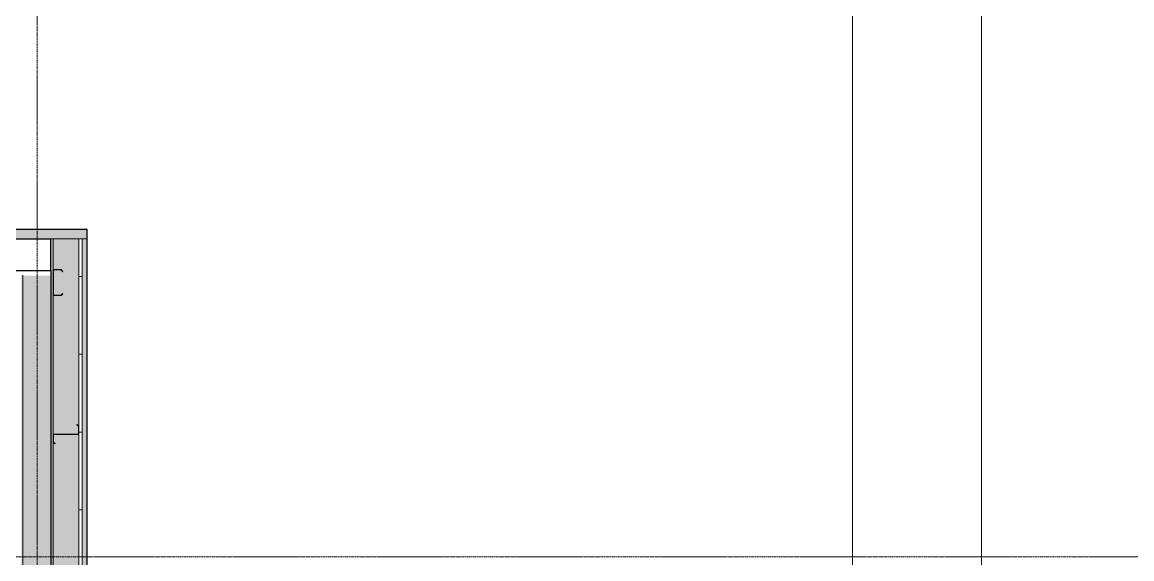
# Model space of a CAD drawing. Header units: inches. Extents: x -54880 to -186, y -265 to 853.
# Drawn here: x -10420.4 to -10078.1, y 251.4 to 416.8 of the extents above; entities that cross this region are included whole.
import ezdxf

# ---------------------------------------------------------------- set-up
doc = ezdxf.new("R2010")
doc.units = ezdxf.units.IN
doc.header["$MEASUREMENT"] = 0
doc.linetypes.add('Grid Line 1_2_', pattern=[0.875, 0.5, -0.125, 0.125, -0.125])
for name, color, linetype, lineweight in [('A-CLNG', 13, 'Continuous', 9), ('A-FLOR-LEVL', 51, 'Continuous', 9), ('A-ROOF', 132, 'Continuous', 9), ('A-WALL', 113, 'Continuous', 9), ('A-WALL-PATT', 111, 'Continuous', 9), ('G-ANNO-SYMB', 111, 'Continuous', 9), ('L-SITE-WALL', 31, 'Continuous', 9), ('S-BEAM', 12, 'Continuous', 9), ('S-COLS', 52, 'Continuous', 9), ('S-GRID', 1, 'Continuous', 9)]:
    doc.layers.add(name, color=color, linetype=linetype, lineweight=lineweight)

# ---------------------------------------------------------------- blocks, each defined once
blk = doc.blocks.new('Girt_Z - 8_D-V307-Section 6')
at = {"layer": 'S-BEAM', "lineweight": 15}
for p, q in [((-22784.1, 292.73), (-22784.17, 292.65)), ((-22784.17, 292.65), (-22783.63, 292.2)), ((-22783.52, 292.25), (-22784.1, 292.73)), ((-22783.63, 292.2), (-22783.63, 289.88)), ((-22783.52, 289.88), (-22783.52, 292.25)), ((-22791.52, 289.62), (-22791.52, 287.25)), ((-22791.42, 287.3), (-22791.42, 289.62)), ((-22783.71, 289.8), (-22791.34, 289.8)), ((-22791.34, 289.7), (-22783.71, 289.7)), ((-22791.52, 287.25), (-22790.95, 286.77)), ((-22790.88, 286.85), (-22791.42, 287.3)), ((-22790.95, 286.77), (-22790.88, 286.85))]:
    blk.add_line(p, q, dxfattribs=at)
for centre, radius, start, end in [((-22791.34, 289.62), 0.188, 90, 180), ((-22791.34, 289.62), 0.0782, 90, 177.8773), ((-22783.71, 289.88), 0.188, 270, 0), ((-22783.71, 289.88), 0.0782, 270, 356.9576)]:
    blk.add_arc(centre, radius, start, end, dxfattribs=at)
blk = doc.blocks.new('Girt_C - 8_D-943850-Section 6')
at = {"layer": 'S-BEAM'}
h = blk.add_hatch(dxfattribs=at)
h.set_pattern_fill('FP_23', color=256, style=0, pattern_type=2)
h.set_pattern_definition([(45, (-38416.292, 98.42), (-19.00703, 19.00703), []), (45, (-38416.292, 127.22), (-19.00703, 19.00703), [])])
h.paths.add_polyline_path([(-22791.34, 332.51), (-22788.97, 332.51), (-22788.49, 333.09), (-22788.57, 333.16), (-22789.02, 332.62), (-22791.34, 332.62)], flags=0)
h.paths.add_polyline_path([(-22791.42, 332.7), (-22791.42, 340.33), (-22791.52, 340.33), (-22791.52, 332.7)], flags=0)
h.paths.add_polyline_path([(-22788.57, 339.88), (-22788.49, 339.95), (-22788.97, 340.52), (-22791.34, 340.52), (-22791.34, 340.41), (-22789.02, 340.41)], flags=0)
at = {"layer": 'S-BEAM', "lineweight": 15}
for p, q in [((-22791.52, 340.33), (-22791.52, 332.7)), ((-22791.42, 332.7), (-22791.42, 340.33)), ((-22788.97, 340.52), (-22791.34, 340.52)), ((-22791.34, 340.41), (-22789.02, 340.41)), ((-22789.02, 340.41), (-22788.57, 339.88)), ((-22788.49, 339.95), (-22788.97, 340.52)), ((-22788.57, 339.88), (-22788.49, 339.95)), ((-22789.02, 332.62), (-22791.34, 332.62)), ((-22791.34, 332.51), (-22788.97, 332.51)), ((-22788.57, 333.16), (-22789.02, 332.62)), ((-22788.97, 332.51), (-22788.49, 333.09)), ((-22788.49, 333.09), (-22788.57, 333.16))]:
    blk.add_line(p, q, dxfattribs=at)
at = {"layer": 'S-BEAM'}
blk.add_line((-22791.52, 332.7), (-22791.52, 332.27), dxfattribs=at)
at = {"layer": 'S-BEAM', "lineweight": 15, "flags": 128}
for points in [[(-22791.34, 340.52), (-22791.41, 340.51), (-22791.47, 340.47), (-22791.51, 340.4), (-22791.52, 340.33)], [(-22791.42, 340.33), (-22791.41, 340.37), (-22791.38, 340.4), (-22791.34, 340.41)], [(-22791.52, 332.7), (-22791.51, 332.63), (-22791.47, 332.57), (-22791.41, 332.53), (-22791.34, 332.51)], [(-22791.34, 332.62), (-22791.38, 332.64), (-22791.41, 332.66), (-22791.42, 332.7)]]:
    blk.add_lwpolyline(points, dxfattribs=at)

msp = doc.modelspace()

# ---------------------------------------------------------------- hatches: boundary and pattern name
at = {"layer": 'A-ROOF'}
msp.add_hatch(color=256, dxfattribs=at).paths.add_polyline_path([(-13902.62, 350.03), (-10400.39, 350.03), (-10400.39, 352.91), (-13907.12, 352.91), (-13907.12, 350.03), (-13903.62, 350.03)], flags=0)
at = {"layer": 'A-WALL-PATT'}
h = msp.add_hatch(dxfattribs=at)
h.set_pattern_fill('FP_26', color=256, style=0, pattern_type=2)
h.set_pattern_definition([(0, (-38416.292, 98.42), (0, 24), []), (90, (-38416.292, 98.42), (-24, 1e-15), [])])
h.paths.add_polyline_path([(-10401.89, 0), (-10401.89, 350.03), (-10402.89, 350.03), (-10402.89, 0)], flags=0)
at = {"layer": 'L-SITE-WALL', "lineweight": 5}
for points in [[(-10410.89, 0), (-10410.89, 350.03), (-10411.52, 350.03), (-10411.52, 0)], [(-10402.89, 0), (-10402.89, 350.03), (-10410.89, 350.03), (-10410.89, 0)]]:
    msp.add_hatch(color=256, dxfattribs=at).paths.add_polyline_path(points, flags=0)
at = {"layer": 'L-SITE-WALL'}
msp.add_hatch(color=256, dxfattribs=at).paths.add_polyline_path([(-10400.39, 0), (-10400.39, 350.03), (-10401.89, 350.03), (-10401.89, 0)], flags=0)
at = {"layer": 'S-COLS', "lineweight": 5}
for points in [[(-10420.19, 0), (-10420.19, 338.79), (-10420.62, 338.79), (-10420.62, 0)], [(-10419.67, 0), (-10419.5, 0), (-10419.5, 338.63), (-10420.19, 338.66), (-10420.14, 0), (-10419.84, 0)], [(-10412.02, 0), (-10412.02, 338.63), (-10419.5, 338.63), (-10419.5, 0)], [(-10411.84, 0), (-10411.52, 0), (-10411.55, 338.64), (-10412.02, 338.63), (-10412.02, 0)]]:
    msp.add_hatch(color=256, dxfattribs=at).paths.add_polyline_path(points, flags=0)

# ---------------------------------------------------------------- linework, layer by layer
at = {"layer": 'A-CLNG', "lineweight": 25}
for p, q in [((-10411.52, 340.27), (-10411.52, 350.03)), ((-13894, 340.27), (-10411.52, 340.27))]:
    msp.add_line(p, q, dxfattribs=at)
at = {"layer": 'A-FLOR-LEVL', "linetype": 'Grid Line 1_2_'}
msp.add_line((-14176.69, 252), (-9366.33, 252), dxfattribs=at)
at = {"layer": 'A-ROOF', "lineweight": 25}
for p, q in [((-10400.39, 352.91), (-13907.12, 352.91)), ((-10400.39, 350.03), (-10400.39, 352.91)), ((-13894, 350.03), (-10411.52, 350.03))]:
    msp.add_line(p, q, dxfattribs=at)
at = {"layer": 'A-WALL'}
for p, q in [((-10400.39, 350.03), (-10411.52, 350.03)), ((-10410.89, 0), (-10410.89, 350.03)), ((-10402.89, 0), (-10402.89, 350.03)), ((-10401.89, 0), (-10401.89, 350.03))]:
    msp.add_line(p, q, dxfattribs=at)
at = {"layer": 'G-ANNO-SYMB'}
for p, q in [((-10164.31, 737.16), (-10164.31, -54.82)), ((-10124.54, 543.45), (-10124.54, -246.82))]:
    msp.add_line(p, q, dxfattribs=at)
at = {"layer": 'L-SITE-WALL', "lineweight": 25}
for p, q in [((-10400.39, 0), (-10400.39, 350.03)), ((-10411.52, 340.27), (-10411.52, 0))]:
    msp.add_line(p, q, dxfattribs=at)
at = {"layer": 'S-COLS'}
msp.add_line((-10420.19, 0), (-10420.19, 338.79), dxfattribs=at)
at = {"layer": 'S-GRID', "linetype": 'Grid Line 1_2_'}
msp.add_line((-10415.76, -132), (-10415.76, 573.76), dxfattribs=at)

# ---------------------------------------------------------------- block references
at = {"layer": 'S-BEAM'}
for name in ['Girt_C - 8_D-943850-Section 6', 'Girt_Z - 8_D-V307-Section 6']:
    msp.add_blockref(name, (12380.63, 0), dxfattribs=at)

doc.saveas('drawing.dxf')
